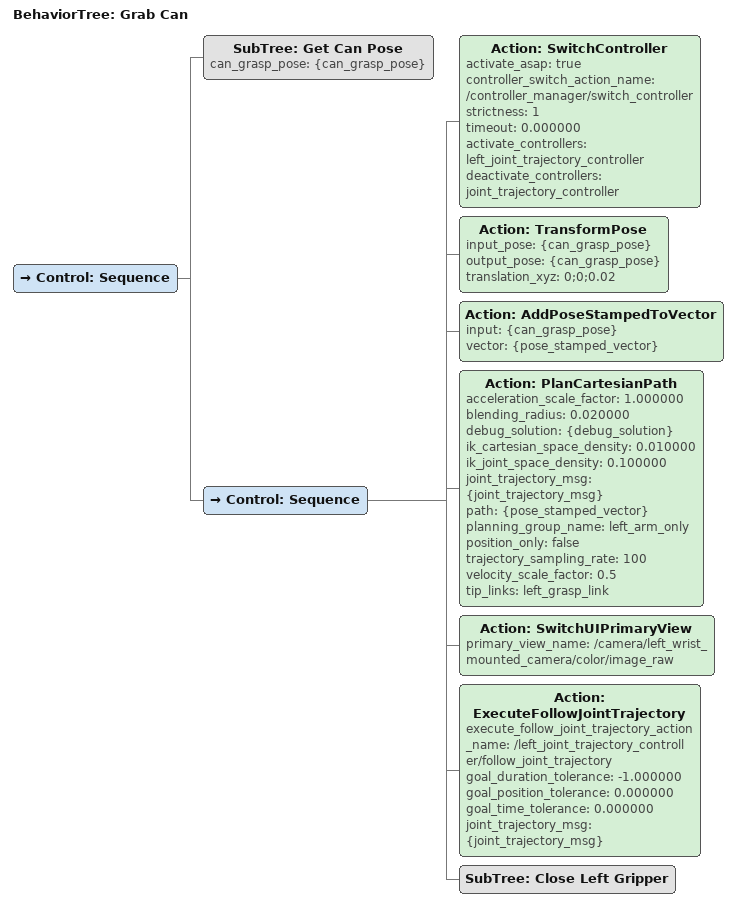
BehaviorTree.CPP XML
<?xml version="1.0" encoding="UTF-8" ?>
<root BTCPP_format="4" main_tree_to_execute="Grab Can">
  <BehaviorTree ID="Grab Can" _description="">
    <Control ID="Sequence">
      <SubTree
        ID="Get Can Pose"
        can_grasp_pose="{can_grasp_pose}"
      />
      <Control ID="Sequence">
        <Action
          ID="SwitchController"
          activate_asap="true"
          controller_switch_action_name="/controller_manager/switch_controller"
          strictness="1"
          timeout="0.000000"
          activate_controllers="left_joint_trajectory_controller"
          deactivate_controllers="joint_trajectory_controller"
        />
        <Action
          ID="TransformPose"
          input_pose="{can_grasp_pose}"
          output_pose="{can_grasp_pose}"
          translation_xyz="0;0;0.02"
        />
        <Action
          ID="AddPoseStampedToVector"
          input="{can_grasp_pose}"
          vector="{pose_stamped_vector}"
        />
        <Action
          ID="PlanCartesianPath"
          acceleration_scale_factor="1.000000"
          blending_radius="0.020000"
          debug_solution="{debug_solution}"
          ik_cartesian_space_density="0.010000"
          ik_joint_space_density="0.100000"
          joint_trajectory_msg="{joint_trajectory_msg}"
          path="{pose_stamped_vector}"
          planning_group_name="left_arm_only"
          position_only="false"
          trajectory_sampling_rate="100"
          velocity_scale_factor="0.5"
          tip_links="left_grasp_link"
        />
        <Action
          ID="SwitchUIPrimaryView"
          primary_view_name="/camera/left_wrist_mounted_camera/color/image_raw"
        />
        <Action
          ID="ExecuteFollowJointTrajectory"
          execute_follow_joint_trajectory_action_name="/left_joint_trajectory_controller/follow_joint_trajectory"
          goal_duration_tolerance="-1.000000"
          goal_position_tolerance="0.000000"
          goal_time_tolerance="0.000000"
          joint_trajectory_msg="{joint_trajectory_msg}"
        />
        <SubTree ID="Close Left Gripper" />
      </Control>
    </Control>
  </BehaviorTree>
</root>
